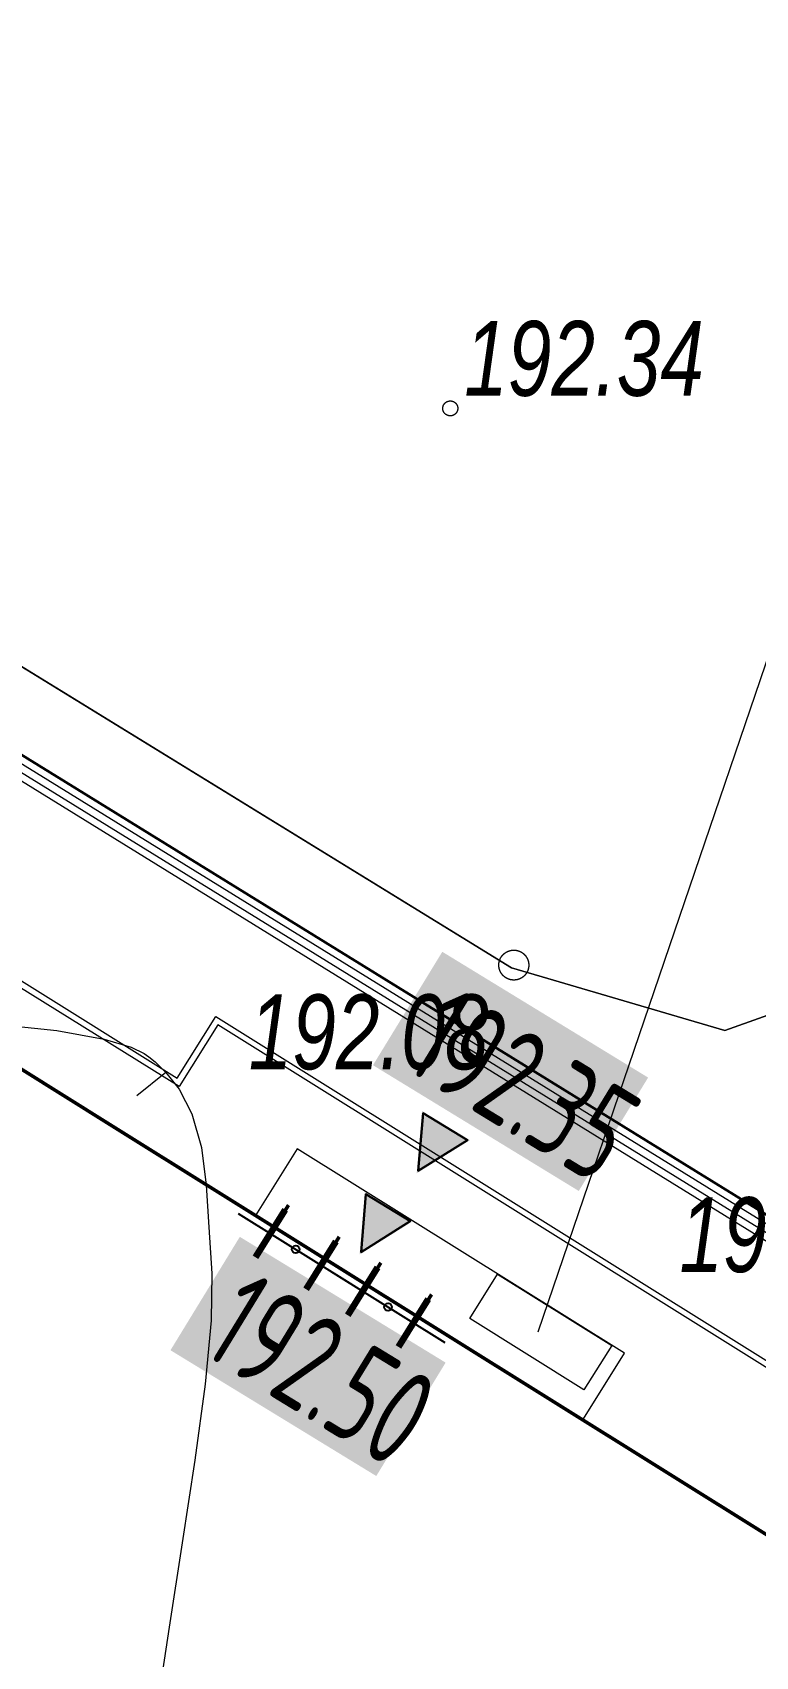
# Model space of a CAD drawing. Header units: millimetres. Extents: x -38151500 to -28914887, y -20564105 to -20349562.
# Drawn here: x -36469100 to -36459438, y -20491127 to -20469422 of the extents above; entities that cross this region are included whole.
import ezdxf
from ezdxf.xclip import XClip

# ---------------------------------------------------------------- set-up
doc = ezdxf.new("R2010")
doc.units = ezdxf.units.MM
doc.header["$MEASUREMENT"] = 0
doc.header["$XCLIPFRAME"] = 0
doc.layers.add('!!! ПОДОСНОВА', color=7, linetype='Continuous')
for name, color, linetype, lineweight in [('ГП_лоток_Ном._пера__5', 5, 'Continuous', 13), ('Новый_Defpoints_Ном._пера__16', 16, 'Continuous', 20), ('Новый_Defpoints_Ном._пера__7', 7, 'Continuous', 25), ('Новый_ГП_Верт_отметки_Ном._пера__1', 1, 'Continuous', 40), ('Новый_ГП_Верт_отметки_Ном._пера__11', 255, 'Continuous', 40), ('Новый_ГП_Верт_отметки_Ном._пера__254', 9, 'Continuous', 40), ('Новый_ГП_Верт_отметки_Ном._пера__7', 7, 'Continuous', 25), ('Новый_ГП_Граница участка_Ном._пера__1', 1, 'Continuous', 40), ('Новый_ГП_Здание сооружение_Ном._пера__22', 22, 'Continuous', 50), ('Новый_ГП_Оборудование_Ном._пера__5', 5, 'Continuous', 13), ('Новый_ГП_Ограждение_Ном._пера__152', 152, 'Continuous', 18), ('Новый_ГП_Текст_Ном._пера__250', 7, 'Continuous', 20), ('Новый_ГП_Тротуар_Дорожки_Ном._пера__24', 26, 'Continuous', 13), ('Новый_ГТ-сооружение_ ограждение_Ном._пера__19', 7, 'Continuous', 90), ('Чертеж_1_Новофедоровское_снт 28_07$0$tp_отметки_новые_Ном._пера__253', 252, 'Continuous', 18), ('Чертеж_1_Новый_ГП_Топография_Ном._пера__253', 252, 'Continuous', 18), ('Чертеж_1_Новый_Новофедоровское_снт 28_07$0$tp_Ограждения ДЕР_Ном._пера__253', 252, 'Continuous', 18), ('Чертеж_1_Новый_Новофедоровское_снт 28_07$0$tp_Ограждения рабица_Ном._пера__253', 252, 'Continuous', 18), ('Чертеж_1_Новый_Новофедоровское_снт 28_07$0$tp_отметки_новые_Ном._пера__253', 252, 'Continuous', 18), ('Чертеж_1_Новый_Новофедоровское_снт 28_07$0$tp_отметки_новые_Ном._пера__7', 7, 'Continuous', 18), ('Чертеж_1_Новый_Новофедоровское_снт 28_07$0$tp_рельеф_Ном._пера__253', 252, 'Continuous', 18)]:
    doc.layers.add(name, color=color, linetype=linetype, lineweight=lineweight)
doc.styles.add('РЎР“Р•РќР•Р\xa0РР\xa0_РЎРўРР›Р¬_1', font='arial.ttf', dxfattribs={"width": 0.75})
doc.styles.add('РЎР“Р•РќР•Р\xa0РР\xa0_РЎРўРР›Р¬_6', font='', dxfattribs={"width": 0.8})
doc.styles.get('РЎР“Р•РќР•Р\xa0РР\xa0_РЎРўРР›Р¬_6').set_extended_font_data('GOST_type_A')
doc.linetypes.add('Aquastok', pattern='A,0,[6,РіРµРЅРїРїР»Р°РЅ 2025_06_18 dima РІР°СЂРёР°РЅС‚ 21.Shx,S=7.857143,R=0,X=0,Y=-6.93889e-18],-990,0', length=990)
doc.linetypes.add('МЕЖА', pattern='A,0,[7,РіРµРЅРїРїР»Р°РЅ 2025_06_18 dima РІР°СЂРёР°РЅС‚ 21.Shx,S=39.68254,R=0,X=0,Y=1.38778e-17],-5480,0', length=5480)
doc.linetypes.add('Новофедоровское_снт 28_07$0$З ДЕРЕВ', pattern='A,0,[2,РіРµРЅРїРїР»Р°РЅ 2025_06_18 dima РІР°СЂРёР°РЅС‚ 21.Shx,S=19.84127,R=0,X=0,Y=0.2],-2500,0', length=2500)
doc.linetypes.add('Новофедоровское_снт 28_07$0$ЗАБОР_СЕТКА', pattern='A,0,[1,РіРµРЅРїРїР»Р°РЅ 2025_06_18 dima РІР°СЂРёР°РЅС‚ 21.Shx,S=39.68254,R=0,X=0,Y=2.77556e-17],-5000,0', length=5000)
doc.linetypes.add('Новофедоровское_снт 28_07$0$МЕЖА', pattern='A,0,[5,РіРµРЅРїРїР»Р°РЅ 2025_06_18 dima РІР°СЂРёР°РЅС‚ 21.Shx,S=46.746032,R=0,X=0,Y=6.93889e-18],-6500,0', length=6500)

# ---------------------------------------------------------------- blocks, each defined once
blk = doc.blocks.new('Чертеж_2_1', base_point=(1613432, -7296))
at = {"layer": 'Чертеж_1_Новый_ГП_Топография_Ном._пера__253', "color": 252, "linetype": 'Новофедоровское_снт 28_07$0$МЕЖА', "lineweight": 18, "flags": 128}
for points in [[(-36508768, -20524360), (-36508728, -20524296), (-36498241, -20507196), (-36472071, -20524004), (-36460510, -20507967), (-36450594, -20495163), (-36452348, -20487946), (-36454353, -20480799), (-36459846, -20482761), (-36462701, -20481924), (-36476972, -20473145), (-36467023, -20456936), (-36474632, -20452238), (-36515663, -20519982)], [(-36477798, -20473796), (-36458398, -20485776), (-36455928, -20481776), (-36451488, -20493826), (-36461218, -20507436), (-36460358, -20507996), (-36471718, -20523486), (-36472048, -20524026), (-36472318, -20523856), (-36496798, -20508276), (-36486118, -20491166), (-36487828, -20490046)]]:
    blk.add_lwpolyline(points, close=True, dxfattribs=at)
at = {"layer": 'Чертеж_1_Новый_Новофедоровское_снт 28_07$0$tp_Ограждения ДЕР_Ном._пера__253', "color": 252, "linetype": 'Новофедоровское_снт 28_07$0$З ДЕРЕВ', "lineweight": 18, "flags": 128}
blk.add_lwpolyline([(-36459846, -20482761), (-36454353, -20480799), (-36452347, -20487948), (-36450594, -20495163), (-36460510, -20507967), (-36470268, -20521186), (-36470515, -20521528)], dxfattribs=at)
at = {"layer": 'Чертеж_1_Новый_Новофедоровское_снт 28_07$0$tp_Ограждения рабица_Ном._пера__253', "color": 252, "linetype": 'Новофедоровское_снт 28_07$0$ЗАБОР_СЕТКА', "lineweight": 18, "flags": 128}
blk.add_lwpolyline([(-36476973, -20473147), (-36462701, -20481924), (-36459846, -20482761)], dxfattribs=at)
at = {"layer": 'Чертеж_1_Новый_Новофедоровское_снт 28_07$0$tp_отметки_новые_Ном._пера__253', "color": 252, "linetype": 'Continuous', "lineweight": 18}
blk.add_circle((-36463517, -20474446), 100, dxfattribs=at)
at = {"layer": 'Чертеж_1_Новый_Новофедоровское_снт 28_07$0$tp_отметки_новые_Ном._пера__7', "color": 7, "linetype": 'Continuous', "lineweight": 18}
blk.add_circle((-36462668, -20481886), 200, dxfattribs=at)
at = {"layer": 'Чертеж_1_Новый_Новофедоровское_снт 28_07$0$tp_рельеф_Ном._пера__253', "color": 252, "linetype": 'Continuous', "lineweight": 18, "flags": 128}
for points in [[(-36469761, -20482657), (-36468775, -20482762), (-36468140, -20482877), (-36467782, -20482984), (-36467609, -20483066), (-36467544, -20483110), (-36467462, -20483179), (-36467316, -20483320), (-36467139, -20483546), (-36466970, -20483872), (-36466843, -20484323), (-36466779, -20484826), (-36466744, -20485387), (-36466705, -20486009), (-36466711, -20486636), (-36466794, -20487489), (-36466931, -20488502), (-36467099, -20489606), (-36467275, -20490735), (-36467437, -20491820)], [(-36467316, -20483320), (-36467706, -20483633)]]:
    blk.add_lwpolyline(points, dxfattribs=at)
at = {"layer": 'Чертеж_1_Новофедоровское_снт 28_07$0$tp_отметки_новые_Ном._пера__253', "color": 252, "linetype": 'Continuous', "lineweight": 18, "char_height": 1000, "attachment_point": 7, "style": 'РЎР“Р•РќР•Р\xa0РР\xa0_РЎРўРР›Р¬_1'}
for s, insert in [('\\A1;{\\pql;\\fArial|b0|i1|c204|p0;\\W0.750000;192.34}', (-36463331, -20474292)), ('\\A1;{\\pql;\\fArial|b0|i1|c204|p0;\\W0.750000;192.08}', (-36466211, -20483293)), ('\\A1;{\\pql;\\fArial|b0|i1|c204|p0;\\W0.750000;192.25}', (-36460455, -20486003))]:
    blk.add_mtext(s, dxfattribs=dict(at, insert=insert))

msp = doc.modelspace()

# ---------------------------------------------------------------- hatches: boundary and pattern name
at = {"layer": 'Новый_ГП_Верт_отметки_Ном._пера__11', "linetype": 'Continuous', "lineweight": 40}
for points in [[(-36464549.93, -20483223.5), (-36461799.78, -20484904.69), (-36460873.26, -20483389.05), (-36463623.41, -20481707.86)], [(-36467255.87, -20487033.13), (-36464505.72, -20488714.32), (-36463579.2, -20487198.68), (-36466329.34, -20485517.49)]]:
    msp.add_hatch(color=255, dxfattribs=at).paths.add_polyline_path(points)
at = {"layer": 'Новый_ГП_Верт_отметки_Ном._пера__254', "linetype": 'Continuous', "lineweight": 40}
h = msp.add_hatch(color=9, dxfattribs=at)
h.paths.add_polyline_path([(-36463894.79, -20483834.1), (-36463966.02, -20484669.59), (-36463254.89, -20484225.28)])
h.paths.add_polyline_path([(-36463945.79, -20484636.5), (-36463879.89, -20483863.54), (-36463287.88, -20484225.44)], flags=0)
h = msp.add_hatch(color=9, dxfattribs=at)
h.paths.add_polyline_path([(-36464658.12, -20484918.47), (-36464729.35, -20485753.96), (-36464018.22, -20485309.65)])
h.paths.add_polyline_path([(-36464709.12, -20485720.87), (-36464643.23, -20484947.91), (-36464051.21, -20485309.81)], flags=0)
at = {"layer": 'Новый_ГП_Верт_отметки_Ном._пера__7', "linetype": 'Continuous', "lineweight": 25}
for points in [[(-36463945.79, -20484636.5), (-36463287.88, -20484225.44), (-36463879.89, -20483863.54)], [(-36464709.12, -20485720.87), (-36464051.21, -20485309.81), (-36464643.23, -20484947.91)]]:
    msp.add_hatch(color=7, dxfattribs=at).paths.add_polyline_path(points)

# ---------------------------------------------------------------- linework, layer by layer
at = {"layer": 'ГП_лоток_Ном._пера__5', "color": 5, "linetype": 'Aquastok', "lineweight": 13}
msp.add_lwpolyline([(-36459114.41, -20499870.4), (-36455170.7, -20493505.87), (-36456194.38, -20489774.67), (-36455936.72, -20489362.31), (-36466624.43, -20482682.05), (-36467141.21, -20483509.09), (-36473682.19, -20479442.34)], dxfattribs=at)
at = {"layer": 'Новый_Defpoints_Ном._пера__16', "color": 16, "linetype": 'Continuous', "lineweight": 20}
msp.add_lwpolyline([(-36464877.49, -20505522.66), (-36464919.84, -20505495.89), (-36465873.63, -20507022.26), (-36469791.7, -20504574.15), (-36469129.03, -20503514.3), (-36472419.86, -20501458.21), (-36473188.45, -20502688.26), (-36479243.3, -20498904.77), (-36478474.91, -20497674.6), (-36483095.58, -20494766.41), (-36482071.9, -20493127.55), (-36482114.16, -20493100.81), (-36474085.54, -20480253.43), (-36457718.7, -20490480.57), (-36459334.52, -20493066.42), (-36457725.02, -20494073.1)], close=True, dxfattribs=at)
at = {"layer": 'Новый_Defpoints_Ном._пера__7', "color": 7, "linetype": 'Continuous', "lineweight": 25}
for points in [[(-36464819.17, -20486161.95), (-36466345.8, -20485208.36)], [(-36463585.25, -20486932.98), (-36465111.89, -20485979.39)]]:
    msp.add_lwpolyline(points, dxfattribs=at)
for centre in [(-36465582.48, -20485685.15), (-36464348.57, -20486456.19)]:
    msp.add_circle(centre, 50, dxfattribs=at)
at = {"layer": 'Новый_ГП_Верт_отметки_Ном._пера__7', "color": 7, "linetype": 'Continuous', "lineweight": 25}
for points in [[(-36463879.89, -20483863.54), (-36463945.79, -20484636.5), (-36463287.88, -20484225.44)], [(-36464643.23, -20484947.91), (-36464709.12, -20485720.87), (-36464051.21, -20485309.81)]]:
    msp.add_lwpolyline(points, close=True, dxfattribs=at)
at = {"layer": 'Новый_ГП_Верт_отметки_Ном._пера__7', "color": 7, "linetype": 'Continuous', "lineweight": 25, "flags": 128}
for points in [[(-36463287.88, -20484225.44), (-36463945.79, -20484636.5), (-36463879.89, -20483863.54)], [(-36464051.21, -20485309.81), (-36464709.12, -20485720.87), (-36464643.23, -20484947.91)]]:
    msp.add_lwpolyline(points, close=True, dxfattribs=at)
at = {"layer": 'Новый_ГП_Граница участка_Ном._пера__1', "color": 1, "linetype": 'МЕЖА', "lineweight": 40}
msp.add_lwpolyline([(-36477797.87, -20473795.8), (-36458397.87, -20485775.8), (-36455927.87, -20481775.8), (-36451487.87, -20493825.8), (-36461217.87, -20507435.8), (-36460357.87, -20507995.8), (-36471717.87, -20523485.8), (-36472047.87, -20524025.8), (-36472317.87, -20523855.8), (-36496797.87, -20508275.8), (-36486117.87, -20491165.8), (-36487827.87, -20490045.8)], close=True, dxfattribs=at)
at = {"layer": 'Новый_ГП_Здание сооружение_Ном._пера__22', "color": 22, "linetype": 'Continuous', "lineweight": 50}
for p, q in [((-36465837.5, -20485347.95), (-36465678.53, -20485093.54)), ((-36465159.06, -20485771.89), (-36465000.09, -20485517.48)), ((-36464603.59, -20486118.99), (-36464444.62, -20485864.57)), ((-36463925.15, -20486542.92), (-36463766.18, -20486288.51))]:
    msp.add_line(p, q, dxfattribs=at)
msp.add_lwpolyline([(-36457718.7, -20490480.57), (-36468064.89, -20484015.55), (-36474086.03, -20480253.13), (-36478112.57, -20486698.82), (-36476417.32, -20487758.13), (-36478298.54, -20490768.7), (-36479994.63, -20489708.86), (-36482114.31, -20493101.05)], dxfattribs=at)
at = {"layer": 'Новый_ГП_Оборудование_Ном._пера__5', "color": 5, "linetype": 'Continuous', "lineweight": 13}
msp.add_lwpolyline([(-36462884.62, -20486014.41), (-36461360.27, -20486971.69), (-36461732.55, -20487564.49), (-36463256.89, -20486607.21)], close=True, dxfattribs=at)
at = {"layer": 'Новый_ГП_Ограждение_Ном._пера__152', "color": 152, "linetype": 'Continuous', "lineweight": 18}
msp.add_lwpolyline([(-36495595.52, -20506916.11), (-36496385.92, -20508182.38), (-36472145.35, -20523609.99), (-36471967.27, -20523318.57), (-36460787.35, -20508074.13), (-36461644.15, -20507516.22), (-36451824.28, -20493780.51), (-36455996.34, -20482457.67), (-36458300.24, -20486188.68), (-36477700.19, -20474208.71), (-36480034.38, -20477990.43), (-36480203.59, -20477883.78), (-36477765.31, -20473933.43), (-36458365.33, -20485913.42), (-36455950.7, -20482003.09), (-36451600.01, -20493810.7), (-36461359.97, -20507462.6), (-36460501.03, -20508021.91), (-36471801, -20523430.06), (-36472080.91, -20523888.08), (-36496660.55, -20508244.66), (-36495765.13, -20506810.13), (-36495595.65, -20506916.03)], dxfattribs=at)
msp.add_lwpolyline([(-36477732.75, -20474071.07), (-36458332.79, -20486051.05), (-36455973.52, -20482230.38), (-36451712.14, -20493795.6), (-36461502.06, -20507489.41), (-36460644.19, -20508048.02), (-36471884.14, -20523374.32), (-36472113.13, -20523749.03), (-36496523.23, -20508213.52), (-36485844.6, -20491105.7), (-36487555.42, -20489985.17)], close=True, dxfattribs=at)
at = {"layer": 'Новый_ГП_Текст_Ном._пера__250', "color": 7, "linetype": 'Continuous', "lineweight": 20}
msp.add_line((-36462341.5, -20486787.19), (-36456752.34, -20470373.87), dxfattribs=at)
at = {"layer": 'Новый_ГП_Тротуар_Дорожки_Ном._пера__24', "color": 26, "linetype": 'Continuous', "lineweight": 13}
msp.add_lwpolyline([(-36457718.7, -20490480.57), (-36461746.94, -20487963.82), (-36461560.45, -20487664.89), (-36461190.53, -20487073.01), (-36465562.2, -20484341.27), (-36466118.62, -20485231.71), (-36467683.27, -20484254.02), (-36467937.61, -20484095.13), (-36467937.59, -20484095.09), (-36473449.95, -20480650.59), (-36473449.93, -20480650.56), (-36473704.36, -20480491.62), (-36474086.03, -20480253.13), (-36473555.17, -20479403.57), (-36467166.62, -20483398.91), (-36466649.86, -20482571.88), (-36458372.99, -20487745.76)], dxfattribs=at)
at = {"layer": 'Новый_ГТ-сооружение_ ограждение_Ном._пера__19', "color": 7, "linetype": 'Continuous', "lineweight": 90}
for p, q in [((-36465723.07, -20485155.2), (-36466120.42, -20485791.29)), ((-36465044.54, -20485579.02), (-36465441.88, -20486215.12)), ((-36464489.16, -20485926.23), (-36464886.51, -20486562.32)), ((-36463810.63, -20486350.05), (-36464207.97, -20486986.15))]:
    msp.add_line(p, q, dxfattribs=at)

# ---------------------------------------------------------------- block references
at = {"layer": '!!! ПОДОСНОВА', "color": 252, "linetype": 'Continuous', "lineweight": 40}
ref = msp.add_blockref('Чертеж_2_1', (1613432.13, -7295.8), dxfattribs=at)
XClip(ref).set_block_clipping_path([(-36543341.8035061434, -20426134.2498699203), (-36543341.8035061434, -20517391.6082299612), (-36520761.2338567674, -20517391.6082299612), (-36515368.0961724296, -20528511.4797440507), (-36430002.2325427011, -20528511.4797440507), (-36430002.2325427011, -20426017.5390227698)])

# ---------------------------------------------------------------- texts
at = {"layer": 'Новый_ГП_Верт_отметки_Ном._пера__1', "color": 1, "linetype": 'Continuous', "lineweight": 40, "char_height": 1300, "attachment_point": 4, "rotation": 328.562164, "style": 'РЎР“Р•РќР•Р\xa0РР\xa0_РЎРўРР›Р¬_6'}
for s, insert in [('\\A1;{\\pql;\\fGOST_type_A|b0|i0|c0|p0;\\W0.800000;192.35}', (-36463832.36, -20482691.18)), ('\\A1;{\\pql;\\fGOST_type_A|b0|i0|c0|p0;\\W0.800000;192.50}', (-36466538.3, -20486500.81))]:
    msp.add_mtext(s, dxfattribs=dict(at, insert=insert))

doc.saveas('drawing.dxf')
